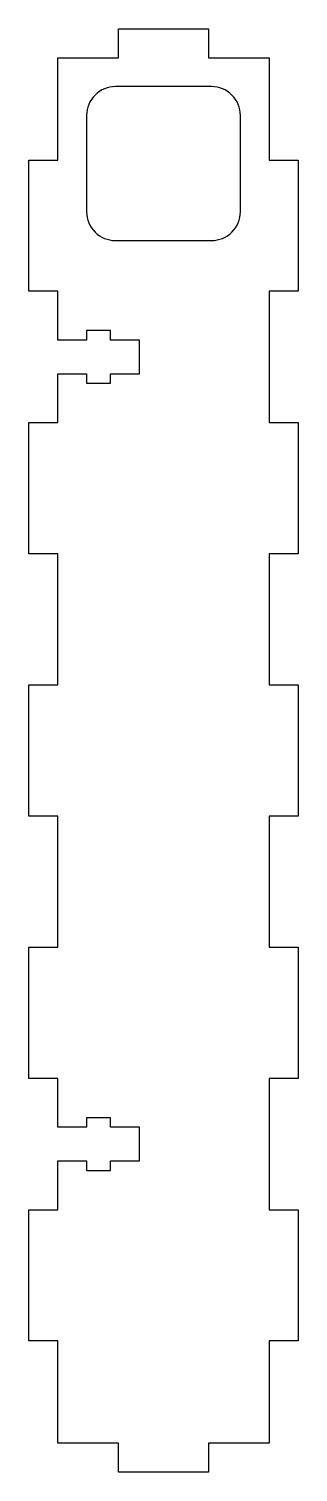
# Model space of a CAD drawing. Header units: millimetres. Extents: x 0 to 28, y 0 to 150.
import ezdxf

# ---------------------------------------------------------------- set-up
doc = ezdxf.new("R2010")
doc.units = ezdxf.units.MM
doc.layers.get('0').update_dxf_attribs({"linetype": 'CONTINUOUS'})

msp = doc.modelspace()

# ---------------------------------------------------------------- linework, layer by layer
msp.add_lwpolyline([(6, 35.84), (3, 35.84), (3, 40.91), (0, 40.91), (0, 54.55), (3, 54.55), (3, 68.18), (0, 68.18), (0, 81.82), (3, 81.82), (3, 95.45), (0, 95.45), (0, 109.09), (3, 109.09), (3, 114.16), (6, 114.16), (6, 113.16), (8.5, 113.16), (8.5, 114.16), (11.5, 114.16), (11.5, 117.66), (8.5, 117.66), (8.5, 118.66), (6, 118.66), (6, 117.66), (3, 117.66), (3, 122.73), (0, 122.73), (0, 136.36), (3, 136.36), (3, 147), (9.33, 147), (9.33, 150), (18.67, 150), (18.67, 147), (25, 147), (25, 136.36), (28, 136.36), (28, 122.73), (25, 122.73), (25, 109.09), (28, 109.09), (28, 95.45), (25, 95.45), (25, 81.82), (28, 81.82), (28, 68.18), (25, 68.18), (25, 54.55), (28, 54.55), (28, 40.91), (25, 40.91), (25, 27.27), (28, 27.27), (28, 13.64), (25, 13.64), (25, 3), (18.67, 3), (18.67, 0), (9.33, 0), (9.33, 3), (3, 3), (3, 13.64), (0, 13.64), (0, 27.27), (3, 27.27), (3, 32.34), (6, 32.34), (6, 31.34), (8.5, 31.34), (8.5, 32.34), (11.5, 32.34), (11.5, 35.84), (8.5, 35.84), (8.5, 36.84), (6, 36.84)], close=True)
msp.add_lwpolyline([(9, 128), (19, 128, 0.414214), (22, 131), (22, 141, 0.414214), (19, 144), (9, 144, 0.414214), (6, 141), (6, 131, 0.414214)], format="xyb", close=True)

doc.saveas('drawing.dxf')
